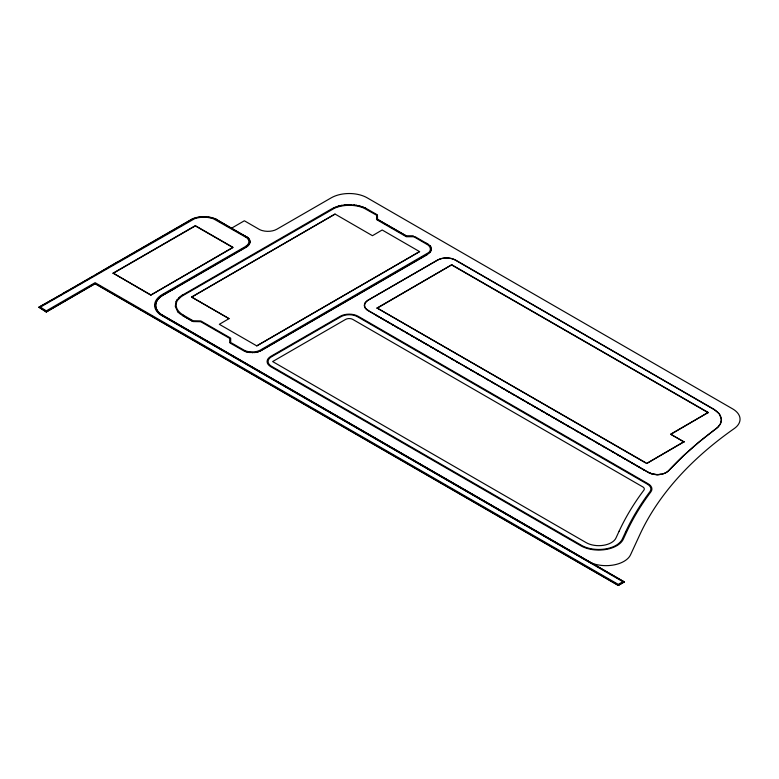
<?xml version="1.0" encoding="UTF-8"?>
<svg xmlns="http://www.w3.org/2000/svg" width="779" height="779" viewBox="0 0 779 779"><rect width="100%" height="100%" fill="white"/><g stroke="black" fill="none" stroke-linecap="round" stroke-linejoin="round"><path stroke-width="1.17" d="M230.681 342.108L230.681 338.135L200.875 320.977L193.903 320.948M364.455 305.777L365.205 302.807L367.63 300.441L437.584 260.04C443.066 257.148 450.058 257.148 455.54 260.04L714.022 409.326L719.377 413.883L721.442 419.53M721.432 420.456L721.442 419.268M376.598 215.481L376.549 219.561L406.356 236.728L413.357 236.728A1.334 0.769 0 0 1 413.766 236.767L413.805 236.777M413.376 236.222L406.774 236.222L377.572 219.405L377.425 215.072M431.41 249.387L431.147 247.586M431.41 249.299L431.323 250.069L431.332 248.267M364.455 305.514L365.497 308.202L368.165 310.47L648.508 472.376C654.72 475.56 663.328 475.492 668.674 470.652L683.047 456.153L698.86 442.17L717.849 427.204L720.419 423.834L721.432 420.193M431.235 250.332L430.505 251.909M175.986 301.648L175.304 306.439L177.495 311.298M176.112 301.454L176.736 300.314M176.921 300.042L177.106 299.681M430.388 251.977L430.008 252.532M178.235 299.642L180.368 297.403A24.383 14.08 0 0 1 183.299 295.358L334.61 208.168A24.353 14.061 0 0 1 352.936 205.461L353.598 205.529A24.353 14.061 0 0 1 361.135 207.068L361.719 207.263A24.353 14.061 0 0 1 363.939 208.12L376.345 215.082M178.712 297.831L182.568 294.949L177.31 299.496M215.91 219.298L246.787 237.108L215.861 219.065A19.095 11.023 0 0 0 192.247 218.928L38.95 307.335L46.243 311.999L95.116 283.78L618.263 585.477L624.349 581.952L160.99 314.512A25.386 14.655 0 0 1 156.277 308.727L155.975 307.822A25.386 14.655 0 0 1 163.103 295.163L245.921 247.362A13.506 7.8 0 0 0 246.894 246.739L247.04 246.631A12.707 7.342 0 0 0 249.572 240.185L249.543 239.854A12.707 7.342 0 0 1 247.04 246.368L246.894 246.485A13.506 7.8 0 0 1 245.921 247.099L162.821 295.037A25.386 14.655 0 0 0 162.821 315.758L588.077 561.357A25.386 14.655 0 0 0 612.606 565.155A25.386 14.655 0 0 0 630.552 554.775L639.949 534.433A484.84 279.924 0 0 1 734.256 428.547A25.386 14.655 0 0 0 732.62 408.868L367.172 197.817A25.386 14.655 0 0 0 331.279 197.808L276.886 229.201A12.688 7.332 0 0 1 262.299 230.594L261.569 230.37A12.688 7.332 0 0 1 258.94 229.201L244.353 220.778L231.421 228.266M427.593 254.47L260.936 350.657L429.609 252.951M118.077 261.89L192.247 219.191A19.095 11.023 0 0 1 195.86 217.925M150.766 295.124L232.931 247.313L195.334 225.657L113.111 273.127L150.766 295.124L232.931 247.566L195.334 225.92L113.111 273.39M624.349 581.952L160.99 314.249A25.386 14.655 0 0 1 156.277 308.465L155.975 307.559A25.386 14.655 0 0 1 163.103 294.91L174.749 288.444M191.605 297.052L335.019 214.04L372.459 235.696L382.177 229.99L419.618 251.636L256.778 345.886L219.337 324.317L229.045 318.611L191.605 297.052L229.045 318.699M191.605 297.14L335.019 214.128M419.618 251.549L256.778 345.886M645.587 462.911L377.065 308.007L451.762 264.772L708.199 412.461L670.855 434.331L683.991 441.897L670.855 434.331M377.065 308.26L451.762 264.772M670.855 434.069L708.199 412.461M646.638 463.515L683.991 441.635M647.68 462.911L683.991 441.897M618.263 585.477L624.349 581.699M95.184 275.104L117.025 262.231M40.42 306.254L61.804 294.365M68.182 290.684L92.876 276.438M46.243 311.999L95.116 283.517L618.263 585.224M182.568 295.037L332.467 208.421M38.95 307.335L40.167 306.39M260.936 350.569L259.407 351.378L260.342 350.969M332.935 208.285L338.768 206.046L337.521 206.493M333.753 207.896L335.71 207.097M259.407 351.29L257.703 351.952L258.404 351.738M257.703 351.865L256.982 352.137M338.768 206.133L340.053 205.734L339.41 205.89M340.053 205.822L342.039 205.335L340.705 205.588M256.252 352.303L256.622 352.137M254.343 352.585L255.872 352.283M342.039 205.422L344.746 204.965L344.065 205.13M254.723 352.536L255.493 352.429M654.087 474.255L657.31 474.781L660.543 474.304M344.746 205.043L347.512 204.76L345.438 204.896M253.954 352.536L247.741 352.157L248.871 352.361M347.512 204.848L354.455 205.111L353.773 205.033M251.987 352.692L252.776 352.683M350.998 204.75L348.213 204.731M377.572 219.405L406.774 236.134L413.376 236.134M200.456 321.561L193.299 321.493L200.456 321.561L229.659 338.378L229.747 342.614M249.64 352.556L250.41 352.546M354.455 205.023L356.49 205.403L355.818 205.296M356.49 205.315L361.631 206.649L358.467 205.792M193.163 321.552L193.036 321.523M247.741 352.244L244.937 351.329L246.651 351.894M651.799 473.749L653.308 474.109M361.631 206.562L365.643 208.246L362.829 207.058M648.508 472.376L651.088 473.525M244.616 351.202L244.937 351.417M192.549 321.26L181.926 315.125M244.304 351.154L230.75 343.412M231.373 342.867L244.382 350.346A11.753 6.787 0 0 0 260.225 350.151L428.849 252.454A11.685 6.748 0 0 0 428.002 244.986L414.087 236.865M365.643 208.159L377.104 214.692M426.571 243.243L427.944 244.139L427.243 243.71M414.798 236.543L426.308 243.184M451.762 265.026L708.199 412.714M377.065 308.007L646.638 463.252M243.399 235.161L247.255 237.439A13.009 7.517 0 0 1 249.29 240.049A12.707 7.342 0 0 1 246.758 246.505L246.612 246.612A13.506 7.8 0 0 1 245.648 247.235M375.546 314.989L378.711 316.819M380.814 318.036L383.979 319.857M386.082 321.075L389.247 322.905M391.35 324.122L393.463 325.34M395.566 326.557L398.731 328.378M400.844 329.595L403.999 331.426M406.112 332.643L408.215 333.86M410.329 335.077L413.483 336.898M415.596 338.115L418.761 339.946M420.864 341.163L424.029 342.984M426.132 344.201L428.246 345.418M430.349 346.636L433.513 348.466M435.617 349.683L438.781 351.504M440.885 352.721L442.998 353.948M450.369 358.204L453.534 360.034M455.647 361.252L458.802 363.072M465.131 366.724L468.286 368.555M470.399 369.772L473.564 371.593M476.719 373.423L479.883 375.244M486.203 378.896L488.316 380.113M491.471 381.944L494.636 383.765M502.017 388.03L504.12 389.247M506.233 390.464L509.388 392.285M511.501 393.502L514.666 395.333M516.769 396.55L518.872 397.767M520.985 398.984L524.15 400.815M526.253 402.032L529.418 403.853M531.521 405.07L534.686 406.901M536.789 408.118L538.902 409.335M541.006 410.552L544.17 412.373M546.283 413.591L549.438 415.421M551.551 416.638L553.655 417.856M555.768 419.073L558.923 420.894M561.036 422.111L564.191 423.942M566.304 425.159L569.468 426.98M575.788 430.631L578.953 432.462M581.056 433.679L584.221 435.5M587.385 437.331L590.54 439.152M595.808 442.199L598.973 444.03M602.138 445.851L605.293 447.682M611.622 451.333L613.725 452.55M616.89 454.371L620.055 456.202M622.158 457.419L625.323 459.24M627.426 460.457L629.539 461.674M631.642 462.892L634.807 464.722M636.91 465.939L640.075 467.76M642.188 468.977L644.291 470.195M113.111 273.127L150.766 294.861M193.046 320.724L182.968 314.92M182.296 315.368L192.364 321.25M230.438 343.159L229.747 342.536M246.982 237.313L247.527 237.634A12.951 7.478 0 0 1 247.936 237.975M367.113 309.779L368.165 310.47M38.95 307.082L46.243 311.736M428.284 244.363L429.93 245.726M246.787 236.855L247.527 237.371A12.951 7.478 0 0 1 248.501 238.286A13.058 7.537 0 0 1 249.504 239.786L249.543 239.854M180.767 314.414L180.222 313.908M179.832 313.674L179.209 313.051M178.858 312.798L178.294 312.145M177.885 311.766L178.294 312.233L177.593 311.327M430.066 245.794L430.66 246.67L430.32 246.106M430.553 246.427L430.845 246.914M248.881 239.007A13.058 7.537 0 0 1 249.504 240.039L249.572 240.175M215.91 219.035L215.861 219.318A19.095 11.023 0 0 0 208.295 217.185M67.189 291.005L62.836 293.517M183.007 314.901A25.035 14.45 0 0 1 177.953 299.574M248.667 238.744A13.058 7.537 0 0 0 248.511 238.549A12.951 7.478 0 0 0 248.131 238.16M197.837 217.468A19.095 11.023 0 0 1 199.882 217.146M201.975 216.952A19.095 11.023 0 0 1 204.088 216.893M619.12 531.181L615.946 538.055A17.771 10.263 0 0 1 603.384 545.319A17.771 10.263 0 0 1 586.217 542.661L272.631 361.563L345.603 319.409A5.073 2.931 0 0 1 352.79 319.409L643.035 487.041A5.073 2.931 0 0 1 643.999 489.972L643.814 490.244A505.074 291.599 0 0 0 619.13 531.181M625.479 532.213L622.324 539.039A24.373 14.071 0 0 1 605.098 549A24.373 14.071 0 0 1 581.543 545.358L271.52 366.305A11.675 6.738 0 0 1 271.52 356.772L340.939 316.712A11.675 6.738 0 0 1 357.454 316.712L647.485 484.217A11.675 6.738 0 0 1 649.939 491.666A499.816 288.571 0 0 0 625.479 532.213M626.462 532.359L623.307 539.185A25.386 14.655 0 0 1 605.361 549.565A25.386 14.655 0 0 1 580.822 545.777L270.8 366.724A12.688 7.332 0 0 1 270.81 356.363L340.219 316.293A12.688 7.332 0 0 1 358.174 316.293L648.196 483.798A12.688 7.332 0 0 1 650.864 491.9A498.803 287.977 0 0 0 626.462 532.359M246.232 245.998L246.096 246.106A12.542 7.245 0 0 1 245.19 246.69L162.363 294.491A26.408 15.249 0 0 0 154.963 307.656L155.264 308.591A26.418 15.249 0 0 0 160.172 314.619L622.898 581.699L618.253 584.377L95.116 282.68L46.282 310.879L40.381 307.111L194.526 218.743A18.063 10.429 0 0 1 213.592 218.85L246.709 237.731A11.812 6.816 0 0 1 247.586 238.559A11.802 6.816 0 0 1 246.271 246.018M437.457 260.176L368.048 300.236A12.688 7.332 0 0 0 368.039 310.597L648.381 472.502A12.688 7.332 0 0 0 668.548 470.779A498.803 287.977 0 0 1 715.92 428.859A25.386 14.655 0 0 0 713.895 409.452L455.413 260.176A12.688 7.332 0 0 0 437.457 260.176"/></g></svg>
